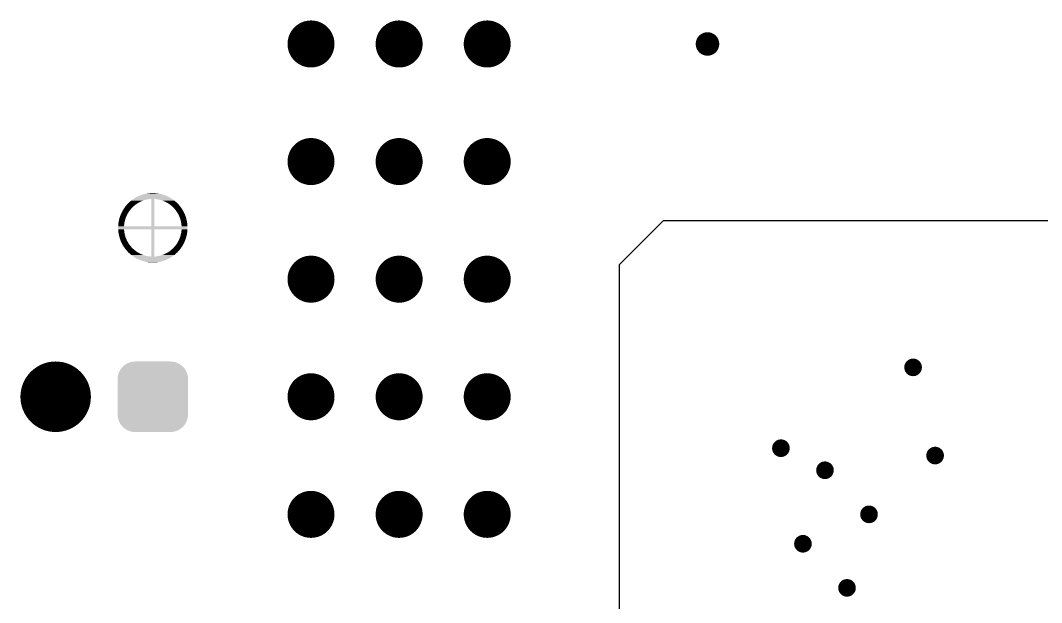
# Model space of a CAD drawing. Extents: x 295 to 953, y 10 to 290.
# Drawn here: x 601.82 to 645.98, y 168.12 to 193.27 of the extents above; entities that cross this region are included whole.
import ezdxf

# ---------------------------------------------------------------- set-up
doc = ezdxf.new("R2010")
doc.units = 0
doc.header["$LTSCALE"] = 5
doc.header["$MEASUREMENT"] = 0
doc.layers.get('0').update_dxf_attribs({"linetype": 'CONTINUOUS', "lineweight": 25})
doc.layers.add('DV-ABPB-A4_IN3', color=5, linetype='CONTINUOUS')

msp = doc.modelspace()

# ---------------------------------------------------------------- linework, layer by layer
at = {"color": 7}
for points, const_width in [([(613.882, 192.253, 1), (614.898, 192.253, 1)], 1.016), ([(617.692, 192.253, 1), (618.708, 192.253, 1)], 1.016), ([(621.502, 192.253, 1), (622.518, 192.253, 1)], 1.016), ([(631.281, 192.253, 1), (631.789, 192.253, 1)], 0.508), ([(613.882, 187.173, 1), (614.898, 187.173, 1)], 1.016), ([(617.692, 187.173, 1), (618.708, 187.173, 1)], 1.016), ([(621.502, 187.173, 1), (622.518, 187.173, 1)], 1.016), ([(613.882, 182.093, 1), (614.898, 182.093, 1)], 1.016), ([(617.692, 182.093, 1), (618.708, 182.093, 1)], 1.016), ([(621.502, 182.093, 1), (622.518, 182.093, 1)], 1.016), ([(602.586, 177.013, 1), (604.11, 177.013, 1)], 1.524), ([(640.234, 178.283, 1), (640.615, 178.283, 1)], 0.381), ([(613.882, 177.013, 1), (614.898, 177.013, 1)], 1.016), ([(617.692, 177.013, 1), (618.708, 177.013, 1)], 1.016), ([(621.502, 177.013, 1), (622.518, 177.013, 1)], 1.016), ([(634.519, 174.791, 1), (634.9, 174.791, 1)], 0.381), ([(641.187, 174.473, 1), (641.568, 174.473, 1)], 0.381), ([(636.424, 173.838, 1), (636.805, 173.838, 1)], 0.381), ([(613.882, 171.933, 1), (614.898, 171.933, 1)], 1.016), ([(617.692, 171.933, 1), (618.708, 171.933, 1)], 1.016), ([(621.502, 171.933, 1), (622.518, 171.933, 1)], 1.016), ([(638.329, 171.933, 1), (638.71, 171.933, 1)], 0.381), ([(635.472, 170.663, 1), (635.853, 170.663, 1)], 0.381), ([(637.377, 168.758, 1), (637.758, 168.758, 1)], 0.381)]:
    msp.add_lwpolyline(points, format="xyb", close=True, dxfattribs=dict(at, const_width=const_width))
for points in [[(606.575, 185.454), (606.599, 185.473), (607.048, 185.454), (607.094, 185.473)], [(606.599, 185.473), (606.613, 185.485), (607.094, 185.473), (607.126, 185.485)], [(606.613, 185.485), (606.62, 185.49), (607.126, 185.485), (607.141, 185.49)], [(606.62, 185.49), (606.64, 185.506), (607.141, 185.49), (607.189, 185.506)], [(606.64, 185.506), (606.657, 185.518), (607.189, 185.506), (607.234, 185.518)], [(606.657, 185.518), (606.658, 185.519), (607.234, 185.518), (607.238, 185.519)], [(606.658, 185.519), (606.674, 185.531), (607.238, 185.519), (607.287, 185.531)], [(606.674, 185.531), (606.688, 185.541), (607.287, 185.531), (607.336, 185.541)], [(606.688, 185.541), (606.699, 185.548), (607.336, 185.541), (607.386, 185.548)], [(606.699, 185.548), (606.702, 185.55), (607.386, 185.548), (607.404, 185.55)], [(606.702, 185.55), (606.707, 185.554), (607.404, 185.55), (607.436, 185.554)], [(606.707, 185.554), (606.712, 185.558), (607.436, 185.554), (607.486, 185.558)], [(606.712, 185.558), (606.732, 185.57), (608.387, 185.558), (608.368, 185.57)], [(606.732, 185.57), (606.748, 185.581), (608.368, 185.57), (608.351, 185.581)], [(606.748, 185.581), (606.779, 185.6), (608.351, 185.581), (608.321, 185.6)], [(606.779, 185.6), (606.795, 185.609), (608.321, 185.6), (608.304, 185.609)], [(606.795, 185.609), (606.826, 185.627), (608.304, 185.609), (608.273, 185.627)], [(606.826, 185.627), (606.843, 185.636), (608.273, 185.627), (608.255, 185.636)], [(606.843, 185.636), (606.875, 185.653), (608.255, 185.636), (608.224, 185.653)], [(606.875, 185.653), (606.892, 185.661), (608.224, 185.653), (608.206, 185.661)], [(606.892, 185.661), (606.925, 185.677), (608.206, 185.661), (608.174, 185.677)], [(606.925, 185.677), (606.942, 185.685), (608.174, 185.677), (608.156, 185.685)], [(606.942, 185.685), (606.976, 185.699), (608.156, 185.685), (608.124, 185.699)], [(606.976, 185.699), (606.993, 185.706), (608.124, 185.699), (608.105, 185.706)], [(606.993, 185.706), (607.027, 185.719), (608.105, 185.706), (608.072, 185.719)], [(607.027, 185.719), (607.045, 185.726), (608.072, 185.719), (608.054, 185.726)], [(607.045, 185.726), (607.079, 185.737), (608.054, 185.726), (608.02, 185.737)], [(607.079, 185.737), (607.097, 185.743), (608.02, 185.737), (608.001, 185.743)], [(607.097, 185.743), (607.132, 185.754), (608.001, 185.743), (607.968, 185.754)], [(607.132, 185.754), (607.15, 185.759), (607.968, 185.754), (607.948, 185.759)], [(607.15, 185.759), (607.186, 185.768), (607.948, 185.759), (607.914, 185.768)], [(607.186, 185.768), (607.203, 185.773), (607.914, 185.768), (607.894, 185.773)], [(607.203, 185.773), (607.24, 185.781), (607.894, 185.773), (607.861, 185.781)], [(607.24, 185.781), (607.257, 185.784), (607.861, 185.781), (607.84, 185.784)], [(607.257, 185.784), (607.294, 185.791), (607.84, 185.784), (607.806, 185.791)], [(607.294, 185.791), (607.312, 185.794), (607.806, 185.791), (607.786, 185.794)], [(607.312, 185.794), (607.349, 185.799), (607.786, 185.794), (607.752, 185.799)], [(607.349, 185.799), (607.366, 185.802), (607.752, 185.799), (607.731, 185.802)], [(607.366, 185.802), (607.404, 185.806), (607.731, 185.802), (607.697, 185.806)], [(607.404, 185.806), (607.421, 185.808), (607.697, 185.806), (607.675, 185.808)], [(607.421, 185.808), (607.461, 185.81), (607.675, 185.808), (607.642, 185.81)], [(607.461, 185.81), (607.476, 185.811), (607.642, 185.81), (607.617, 185.811)], [(607.476, 185.811), (607.52, 185.813), (607.617, 185.811), (607.587, 185.813)], [(607.486, 184.377), (607.486, 185.558), (607.613, 184.377), (607.613, 185.558)], [(607.52, 185.813), (607.532, 185.813), (607.587, 185.813), (607.532, 185.813)], [(607.632, 185.556), (607.613, 185.558), (608.388, 185.556), (608.387, 185.558)], [(607.682, 185.552), (607.632, 185.556), (608.395, 185.552), (608.388, 185.556)], [(607.732, 185.546), (607.682, 185.552), (608.404, 185.546), (608.395, 185.552)], [(607.77, 185.539), (607.732, 185.546), (608.413, 185.539), (608.404, 185.546)], [(607.781, 185.537), (607.77, 185.539), (608.416, 185.537), (608.413, 185.539)], [(607.83, 185.527), (607.781, 185.537), (608.43, 185.527), (608.416, 185.537)], [(607.879, 185.515), (607.83, 185.527), (608.447, 185.515), (608.43, 185.527)], [(607.906, 185.507), (607.879, 185.515), (608.458, 185.507), (608.447, 185.515)], [(607.927, 185.5), (607.906, 185.507), (608.466, 185.5), (608.458, 185.507)], [(607.975, 185.484), (607.927, 185.5), (608.486, 185.484), (608.466, 185.5)], [(608.005, 185.473), (607.975, 185.484), (608.501, 185.473), (608.486, 185.484)], [(608.022, 185.466), (608.005, 185.473), (608.509, 185.466), (608.501, 185.473)], [(608.068, 185.446), (608.022, 185.466), (608.532, 185.446), (608.509, 185.466)], [(606.22, 185.007), (606.227, 185.021), (606.515, 185.007), (606.524, 185.021)], [(606.227, 185.021), (606.243, 185.049), (606.524, 185.021), (606.544, 185.049)], [(606.243, 185.049), (606.254, 185.069), (606.544, 185.049), (606.559, 185.069)], [(606.254, 185.069), (606.266, 185.089), (606.559, 185.069), (606.574, 185.089)], [(606.266, 185.089), (606.283, 185.116), (606.574, 185.089), (606.597, 185.116)], [(606.283, 185.116), (606.29, 185.127), (606.597, 185.116), (606.606, 185.127)], [(606.29, 185.127), (606.313, 185.162), (606.606, 185.127), (606.638, 185.162)], [(606.313, 185.162), (606.315, 185.165), (606.638, 185.162), (606.64, 185.165)], [(606.315, 185.165), (606.341, 185.201), (606.64, 185.165), (606.675, 185.201)], [(606.341, 185.201), (606.345, 185.207), (606.675, 185.201), (606.682, 185.207)], [(606.345, 185.207), (606.367, 185.235), (606.682, 185.207), (606.712, 185.235)], [(606.367, 185.235), (606.379, 185.251), (606.712, 185.235), (606.73, 185.251)], [(606.379, 185.251), (606.393, 185.268), (606.73, 185.251), (606.75, 185.268)], [(606.393, 185.268), (606.414, 185.294), (606.75, 185.268), (606.781, 185.294)], [(606.414, 185.294), (606.42, 185.3), (606.781, 185.294), (606.789, 185.3)], [(606.42, 185.3), (606.447, 185.33), (606.789, 185.3), (606.829, 185.33)], [(606.447, 185.33), (606.451, 185.335), (606.829, 185.33), (606.836, 185.335)], [(606.451, 185.335), (606.474, 185.358), (606.836, 185.335), (606.871, 185.358)], [(606.474, 185.358), (606.489, 185.374), (606.871, 185.358), (606.897, 185.374)], [(606.489, 185.374), (606.5, 185.385), (606.897, 185.374), (606.914, 185.385)], [(606.5, 185.385), (606.526, 185.409), (606.914, 185.385), (606.957, 185.409)], [(606.526, 185.409), (606.529, 185.413), (606.957, 185.409), (606.964, 185.413)], [(606.529, 185.413), (606.551, 185.432), (606.964, 185.413), (607.002, 185.432)], [(606.551, 185.432), (606.57, 185.449), (607.002, 185.432), (607.039, 185.449)], [(606.57, 185.449), (606.575, 185.454), (607.039, 185.449), (607.048, 185.454)], [(608.087, 185.437), (608.068, 185.446), (608.543, 185.437), (608.532, 185.446)], [(608.113, 185.424), (608.087, 185.437), (608.557, 185.424), (608.543, 185.437)], [(608.158, 185.4), (608.113, 185.424), (608.583, 185.4), (608.557, 185.424)], [(608.16, 185.399), (608.158, 185.4), (608.584, 185.399), (608.583, 185.4)], [(608.201, 185.375), (608.16, 185.399), (608.608, 185.375), (608.584, 185.399)], [(608.224, 185.361), (608.201, 185.375), (608.623, 185.361), (608.608, 185.375)], [(608.244, 185.348), (608.224, 185.361), (608.635, 185.348), (608.623, 185.361)], [(608.283, 185.32), (608.244, 185.348), (608.661, 185.32), (608.635, 185.348)], [(608.285, 185.319), (608.283, 185.32), (608.662, 185.319), (608.661, 185.32)], [(608.325, 185.288), (608.285, 185.319), (608.689, 185.288), (608.662, 185.319)], [(608.337, 185.279), (608.325, 185.288), (608.697, 185.279), (608.689, 185.288)], [(608.364, 185.256), (608.337, 185.279), (608.715, 185.256), (608.697, 185.279)], [(608.386, 185.236), (608.364, 185.256), (608.732, 185.236), (608.715, 185.256)], [(608.401, 185.223), (608.386, 185.236), (608.742, 185.223), (608.732, 185.236)], [(608.433, 185.192), (608.401, 185.223), (608.765, 185.192), (608.742, 185.223)], [(608.437, 185.188), (608.433, 185.192), (608.768, 185.188), (608.765, 185.192)], [(608.472, 185.151), (608.437, 185.188), (608.793, 185.151), (608.768, 185.188)], [(608.476, 185.146), (608.472, 185.151), (608.797, 185.146), (608.793, 185.151)], [(608.505, 185.113), (608.476, 185.146), (608.818, 185.113), (608.797, 185.146)], [(608.515, 185.1), (608.505, 185.113), (608.826, 185.1), (608.818, 185.113)], [(608.536, 185.074), (608.515, 185.1), (608.842, 185.074), (608.826, 185.1)], [(608.552, 185.052), (608.536, 185.074), (608.855, 185.052), (608.842, 185.074)], [(608.566, 185.033), (608.552, 185.052), (608.865, 185.033), (608.855, 185.052)], [(608.586, 185.004), (608.566, 185.033), (608.881, 185.004), (608.865, 185.033)], [(606.069, 184.552), (606.076, 184.594), (606.327, 184.552), (606.336, 184.594)], [(606.076, 184.594), (606.079, 184.607), (606.336, 184.594), (606.339, 184.607)], [(606.079, 184.607), (606.087, 184.643), (606.339, 184.607), (606.348, 184.643)], [(606.087, 184.643), (606.09, 184.661), (606.348, 184.643), (606.353, 184.661)], [(606.09, 184.661), (606.098, 184.691), (606.353, 184.661), (606.362, 184.691)], [(606.098, 184.691), (606.104, 184.714), (606.362, 184.691), (606.37, 184.714)], [(606.104, 184.714), (606.112, 184.739), (606.37, 184.714), (606.379, 184.739)], [(606.112, 184.739), (606.12, 184.767), (606.379, 184.739), (606.389, 184.767)], [(606.12, 184.767), (606.126, 184.786), (606.389, 184.767), (606.397, 184.786)], [(606.126, 184.786), (606.138, 184.819), (606.397, 184.786), (606.411, 184.819)], [(606.138, 184.819), (606.142, 184.832), (606.411, 184.819), (606.417, 184.832)], [(606.142, 184.832), (606.157, 184.871), (606.417, 184.832), (606.436, 184.871)], [(606.157, 184.871), (606.16, 184.877), (606.436, 184.871), (606.439, 184.877)], [(606.16, 184.877), (606.179, 184.922), (606.439, 184.877), (606.462, 184.922)], [(606.179, 184.922), (606.199, 184.965), (606.462, 184.922), (606.488, 184.965)], [(606.199, 184.965), (606.202, 184.972), (606.488, 184.965), (606.492, 184.972)], [(606.202, 184.972), (606.22, 185.007), (606.492, 184.972), (606.515, 185.007)], [(608.594, 184.992), (608.586, 185.004), (608.887, 184.992), (608.881, 185.004)], [(608.618, 184.954), (608.594, 184.992), (608.905, 184.954), (608.887, 184.992)], [(608.621, 184.949), (608.618, 184.954), (608.908, 184.949), (608.905, 184.954)], [(608.646, 184.905), (608.621, 184.949), (608.928, 184.905), (608.908, 184.949)], [(608.646, 184.904), (608.646, 184.905), (608.928, 184.904), (608.928, 184.905)], [(608.669, 184.861), (608.646, 184.904), (608.946, 184.861), (608.928, 184.904)], [(608.672, 184.853), (608.669, 184.861), (608.949, 184.853), (608.946, 184.861)], [(608.69, 184.815), (608.672, 184.853), (608.963, 184.815), (608.949, 184.853)], [(608.696, 184.801), (608.69, 184.815), (608.968, 184.801), (608.963, 184.815)], [(608.709, 184.769), (608.696, 184.801), (608.978, 184.769), (608.968, 184.801)], [(608.717, 184.749), (608.709, 184.769), (608.985, 184.749), (608.978, 184.769)], [(608.727, 184.721), (608.717, 184.749), (608.993, 184.721), (608.985, 184.749)], [(608.735, 184.695), (608.727, 184.721), (609, 184.695), (608.993, 184.721)], [(608.742, 184.673), (608.735, 184.695), (609.005, 184.673), (609, 184.695)], [(608.751, 184.642), (608.742, 184.673), (609.013, 184.642), (609.005, 184.673)], [(608.756, 184.625), (608.751, 184.642), (609.016, 184.625), (609.013, 184.642)], [(608.765, 184.588), (608.756, 184.625), (609.024, 184.588), (609.016, 184.625)], [(608.767, 184.576), (608.765, 184.588), (609.026, 184.576), (609.024, 184.588)], [(608.776, 184.533), (608.767, 184.576), (609.033, 184.533), (609.026, 184.576)], [(606.05, 184.333), (606.051, 184.368), (609.049, 184.333), (609.048, 184.368)], [(606.05, 184.313), (606.05, 184.333), (609.049, 184.313), (609.049, 184.333)], [(606.05, 184.294), (606.05, 184.313), (609.049, 184.294), (609.049, 184.313)], [(606.051, 184.258), (606.05, 184.294), (609.048, 184.258), (609.049, 184.294)], [(606.051, 184.388), (606.052, 184.395), (606.306, 184.388), (606.306, 184.395)], [(606.051, 184.377), (606.051, 184.388), (606.305, 184.377), (606.306, 184.388)], [(606.051, 184.368), (606.051, 184.377), (609.048, 184.368), (609.048, 184.377)], [(606.051, 184.25), (606.051, 184.258), (609.048, 184.25), (609.048, 184.258)], [(606.054, 184.203), (606.051, 184.25), (606.309, 184.203), (606.305, 184.25)], [(606.052, 184.395), (606.055, 184.443), (606.306, 184.395), (606.31, 184.443)], [(606.054, 184.2), (606.054, 184.203), (606.309, 184.2), (606.309, 184.203)], [(606.059, 184.15), (606.054, 184.2), (606.314, 184.15), (606.309, 184.2)], [(606.055, 184.445), (606.061, 184.495), (606.311, 184.445), (606.317, 184.495)], [(606.055, 184.443), (606.055, 184.445), (606.31, 184.443), (606.311, 184.445)], [(606.059, 184.148), (606.059, 184.15), (606.315, 184.148), (606.314, 184.15)], [(606.065, 184.1), (606.059, 184.148), (606.322, 184.1), (606.315, 184.148)], [(606.061, 184.498), (606.068, 184.545), (606.317, 184.498), (606.325, 184.545)], [(606.061, 184.495), (606.061, 184.498), (606.317, 184.495), (606.317, 184.498)], [(606.068, 184.545), (606.069, 184.552), (606.325, 184.545), (606.327, 184.552)], [(607.486, 183.069), (607.486, 184.25), (607.613, 183.069), (607.613, 184.25)], [(608.777, 184.527), (608.776, 184.533), (609.034, 184.527), (609.033, 184.533)], [(608.784, 184.479), (608.777, 184.527), (609.04, 184.479), (609.034, 184.527)], [(608.782, 184.131), (608.788, 184.181), (609.038, 184.131), (609.043, 184.181)], [(608.785, 184.477), (608.784, 184.479), (609.04, 184.477), (609.04, 184.479)], [(608.79, 184.427), (608.785, 184.477), (609.045, 184.427), (609.04, 184.477)], [(608.788, 184.181), (608.789, 184.184), (609.043, 184.181), (609.044, 184.184)], [(608.789, 184.184), (608.793, 184.231), (609.044, 184.184), (609.047, 184.231)], [(608.79, 184.424), (608.79, 184.427), (609.045, 184.424), (609.045, 184.427)], [(608.794, 184.377), (608.79, 184.424), (609.048, 184.377), (609.045, 184.424)], [(608.793, 184.239), (608.794, 184.25), (609.047, 184.239), (609.048, 184.25)], [(608.793, 184.231), (608.793, 184.239), (609.047, 184.231), (609.047, 184.239)], [(606.066, 184.093), (606.065, 184.1), (606.323, 184.093), (606.322, 184.1)], [(606.073, 184.05), (606.066, 184.093), (606.332, 184.05), (606.323, 184.093)], [(606.075, 184.039), (606.073, 184.05), (606.334, 184.039), (606.332, 184.05)], [(606.083, 184.002), (606.075, 184.039), (606.343, 184.002), (606.334, 184.039)], [(606.086, 183.985), (606.083, 184.002), (606.348, 183.985), (606.343, 184.002)], [(606.094, 183.953), (606.086, 183.985), (606.357, 183.953), (606.348, 183.985)], [(606.099, 183.931), (606.094, 183.953), (606.364, 183.931), (606.357, 183.953)], [(606.106, 183.905), (606.099, 183.931), (606.372, 183.905), (606.364, 183.931)], [(606.114, 183.878), (606.106, 183.905), (606.382, 183.878), (606.372, 183.905)], [(606.121, 183.858), (606.114, 183.878), (606.39, 183.858), (606.382, 183.878)], [(606.131, 183.825), (606.121, 183.858), (606.403, 183.825), (606.39, 183.858)], [(606.136, 183.812), (606.131, 183.825), (606.409, 183.812), (606.403, 183.825)], [(606.15, 183.774), (606.136, 183.812), (606.427, 183.774), (606.409, 183.812)], [(606.153, 183.766), (606.15, 183.774), (606.43, 183.766), (606.427, 183.774)], [(606.171, 183.722), (606.153, 183.766), (606.453, 183.722), (606.43, 183.766)], [(606.171, 183.721), (606.171, 183.722), (606.453, 183.721), (606.453, 183.722)], [(606.191, 183.677), (606.171, 183.721), (606.478, 183.677), (606.453, 183.721)], [(608.611, 183.661), (608.637, 183.705), (608.9, 183.661), (608.92, 183.705)], [(608.637, 183.705), (608.66, 183.749), (608.92, 183.705), (608.939, 183.749)], [(608.66, 183.749), (608.663, 183.756), (608.939, 183.749), (608.942, 183.756)], [(608.663, 183.756), (608.682, 183.795), (608.942, 183.756), (608.957, 183.795)], [(608.682, 183.795), (608.688, 183.807), (608.957, 183.795), (608.961, 183.807)], [(608.688, 183.807), (608.702, 183.841), (608.961, 183.807), (608.973, 183.841)], [(608.702, 183.841), (608.709, 183.859), (608.973, 183.841), (608.979, 183.859)], [(608.709, 183.859), (608.72, 183.888), (608.979, 183.859), (608.987, 183.888)], [(608.72, 183.888), (608.729, 183.912), (608.987, 183.888), (608.995, 183.912)], [(608.729, 183.912), (608.737, 183.935), (608.995, 183.912), (609.001, 183.935)], [(608.737, 183.935), (608.746, 183.966), (609.001, 183.935), (609.009, 183.966)], [(608.746, 183.966), (608.751, 183.984), (609.009, 183.966), (609.012, 183.984)], [(608.751, 183.984), (608.76, 184.02), (609.012, 183.984), (609.02, 184.02)], [(608.76, 184.02), (608.763, 184.032), (609.02, 184.02), (609.023, 184.032)], [(608.763, 184.032), (608.772, 184.074), (609.023, 184.032), (609.03, 184.074)], [(608.772, 184.074), (608.774, 184.082), (609.03, 184.074), (609.031, 184.082)], [(608.774, 184.082), (608.782, 184.129), (609.031, 184.082), (609.038, 184.129)], [(608.782, 184.129), (608.782, 184.131), (609.038, 184.129), (609.038, 184.131)], [(606.194, 183.672), (606.191, 183.677), (606.481, 183.672), (606.478, 183.677)], [(606.212, 183.635), (606.194, 183.672), (606.505, 183.635), (606.481, 183.672)], [(606.218, 183.623), (606.212, 183.635), (606.513, 183.623), (606.505, 183.635)], [(606.234, 183.593), (606.218, 183.623), (606.533, 183.593), (606.513, 183.623)], [(606.244, 183.574), (606.234, 183.593), (606.547, 183.574), (606.533, 183.593)], [(606.257, 183.553), (606.244, 183.574), (606.563, 183.553), (606.547, 183.574)], [(606.272, 183.527), (606.257, 183.553), (606.584, 183.527), (606.563, 183.553)], [(606.281, 183.513), (606.272, 183.527), (606.594, 183.513), (606.584, 183.527)], [(606.302, 183.48), (606.281, 183.513), (606.623, 183.48), (606.594, 183.513)], [(606.306, 183.475), (606.302, 183.48), (606.627, 183.475), (606.623, 183.48)], [(606.331, 183.439), (606.306, 183.475), (606.662, 183.439), (606.627, 183.475)], [(606.334, 183.435), (606.331, 183.439), (606.666, 183.435), (606.662, 183.439)], [(606.357, 183.404), (606.334, 183.435), (606.698, 183.404), (606.666, 183.435)], [(606.367, 183.391), (606.357, 183.404), (606.713, 183.391), (606.698, 183.404)], [(606.384, 183.37), (606.367, 183.391), (606.735, 183.37), (606.713, 183.391)], [(606.402, 183.348), (606.384, 183.37), (606.762, 183.348), (606.735, 183.37)], [(606.41, 183.338), (606.402, 183.348), (606.774, 183.338), (606.762, 183.348)], [(606.437, 183.308), (606.41, 183.338), (606.814, 183.308), (606.774, 183.338)], [(606.438, 183.306), (606.437, 183.308), (606.816, 183.306), (606.814, 183.308)], [(606.464, 183.279), (606.438, 183.306), (606.855, 183.279), (606.816, 183.306)], [(606.476, 183.266), (606.464, 183.279), (606.875, 183.266), (606.855, 183.279)], [(606.49, 183.251), (606.476, 183.266), (606.898, 183.251), (606.875, 183.266)], [(606.515, 183.227), (606.49, 183.251), (606.939, 183.227), (606.898, 183.251)], [(608.185, 183.242), (608.202, 183.252), (608.599, 183.242), (608.61, 183.252)], [(608.202, 183.252), (608.228, 183.268), (608.61, 183.252), (608.625, 183.268)], [(608.228, 183.268), (608.263, 183.292), (608.625, 183.268), (608.648, 183.292)], [(608.263, 183.292), (608.27, 183.297), (608.648, 183.292), (608.652, 183.297)], [(608.27, 183.297), (608.31, 183.327), (608.652, 183.297), (608.679, 183.327)], [(608.31, 183.327), (608.318, 183.333), (608.679, 183.327), (608.685, 183.333)], [(608.318, 183.333), (608.349, 183.358), (608.685, 183.333), (608.706, 183.358)], [(608.349, 183.358), (608.369, 183.375), (608.706, 183.358), (608.72, 183.375)], [(608.369, 183.375), (608.387, 183.391), (608.72, 183.375), (608.732, 183.391)], [(608.387, 183.391), (608.417, 183.419), (608.732, 183.391), (608.754, 183.419)], [(608.417, 183.419), (608.424, 183.426), (608.754, 183.419), (608.758, 183.426)], [(608.424, 183.426), (608.459, 183.462), (608.758, 183.426), (608.784, 183.462)], [(608.459, 183.462), (608.461, 183.464), (608.784, 183.462), (608.786, 183.464)], [(608.461, 183.464), (608.493, 183.499), (608.786, 183.464), (608.809, 183.499)], [(608.493, 183.499), (608.502, 183.51), (608.809, 183.499), (608.816, 183.51)], [(608.502, 183.51), (608.525, 183.538), (608.816, 183.51), (608.833, 183.538)], [(608.525, 183.538), (608.539, 183.557), (608.833, 183.538), (608.845, 183.557)], [(608.539, 183.557), (608.555, 183.578), (608.845, 183.557), (608.856, 183.578)], [(608.555, 183.578), (608.575, 183.606), (608.856, 183.578), (608.872, 183.606)], [(608.575, 183.606), (608.584, 183.619), (608.872, 183.606), (608.879, 183.619)], [(608.584, 183.619), (608.607, 183.655), (608.879, 183.619), (608.897, 183.655)], [(608.607, 183.655), (608.611, 183.661), (608.897, 183.655), (608.9, 183.661)], [(606.516, 183.226), (606.515, 183.227), (606.941, 183.226), (606.939, 183.227)], [(606.542, 183.202), (606.516, 183.226), (606.986, 183.202), (606.941, 183.226)], [(606.556, 183.19), (606.542, 183.202), (607.011, 183.19), (606.986, 183.202)], [(606.567, 183.18), (606.556, 183.19), (607.031, 183.18), (607.011, 183.19)], [(606.59, 183.16), (606.567, 183.18), (607.077, 183.16), (607.031, 183.18)], [(606.598, 183.154), (606.59, 183.16), (607.094, 183.154), (607.077, 183.16)], [(606.613, 183.142), (606.598, 183.154), (607.124, 183.142), (607.094, 183.154)], [(606.633, 183.126), (606.613, 183.142), (607.172, 183.126), (607.124, 183.142)], [(606.641, 183.12), (606.633, 183.126), (607.193, 183.12), (607.172, 183.126)], [(606.652, 183.112), (606.641, 183.12), (607.22, 183.112), (607.193, 183.12)], [(606.669, 183.099), (606.652, 183.112), (607.269, 183.099), (607.22, 183.112)], [(606.683, 183.089), (606.669, 183.099), (607.318, 183.089), (607.269, 183.099)], [(606.686, 183.087), (606.683, 183.089), (607.329, 183.087), (607.318, 183.089)], [(606.695, 183.081), (606.686, 183.087), (607.367, 183.081), (607.329, 183.087)], [(606.704, 183.074), (606.695, 183.081), (607.417, 183.074), (607.367, 183.081)], [(606.711, 183.07), (606.704, 183.074), (607.467, 183.07), (607.417, 183.074)], [(606.712, 183.069), (606.711, 183.07), (607.486, 183.069), (607.467, 183.07)], [(606.731, 183.056), (606.712, 183.069), (608.367, 183.056), (608.387, 183.069)], [(606.748, 183.046), (606.731, 183.056), (608.351, 183.046), (608.367, 183.056)], [(606.778, 183.027), (606.748, 183.046), (608.32, 183.027), (608.351, 183.046)], [(606.795, 183.017), (606.778, 183.027), (608.304, 183.017), (608.32, 183.027)], [(606.826, 182.999), (606.795, 183.017), (608.273, 182.999), (608.304, 183.017)], [(606.844, 182.99), (606.826, 182.999), (608.256, 182.99), (608.273, 182.999)], [(606.875, 182.974), (606.844, 182.99), (608.224, 182.974), (608.256, 182.99)], [(606.893, 182.965), (606.875, 182.974), (608.207, 182.965), (608.224, 182.974)], [(606.925, 182.95), (606.893, 182.965), (608.174, 182.95), (608.207, 182.965)], [(606.943, 182.942), (606.925, 182.95), (608.157, 182.942), (608.174, 182.95)], [(606.975, 182.928), (606.943, 182.942), (608.123, 182.928), (608.157, 182.942)], [(606.994, 182.92), (606.975, 182.928), (608.106, 182.92), (608.123, 182.928)], [(607.027, 182.908), (606.994, 182.92), (608.072, 182.908), (608.106, 182.92)], [(607.045, 182.901), (607.027, 182.908), (608.054, 182.901), (608.072, 182.908)], [(607.079, 182.889), (607.045, 182.901), (608.02, 182.889), (608.054, 182.901)], [(607.098, 182.883), (607.079, 182.889), (608.002, 182.883), (608.02, 182.889)], [(607.131, 182.873), (607.098, 182.883), (607.967, 182.873), (608.002, 182.883)], [(607.151, 182.868), (607.131, 182.873), (607.949, 182.868), (607.967, 182.873)], [(607.185, 182.858), (607.151, 182.868), (607.913, 182.858), (607.949, 182.868)], [(607.204, 182.854), (607.185, 182.858), (607.895, 182.854), (607.913, 182.858)], [(607.238, 182.846), (607.204, 182.854), (607.859, 182.846), (607.895, 182.854)], [(607.259, 182.842), (607.238, 182.846), (607.842, 182.842), (607.859, 182.846)], [(607.293, 182.836), (607.259, 182.842), (607.805, 182.836), (607.842, 182.842)], [(607.313, 182.832), (607.293, 182.836), (607.787, 182.832), (607.805, 182.836)], [(607.347, 182.827), (607.313, 182.832), (607.75, 182.827), (607.787, 182.832)], [(607.368, 182.825), (607.347, 182.827), (607.733, 182.825), (607.75, 182.827)], [(607.402, 182.821), (607.368, 182.825), (607.695, 182.821), (607.733, 182.825)], [(607.424, 182.819), (607.402, 182.821), (607.678, 182.819), (607.695, 182.821)], [(607.457, 182.816), (607.424, 182.819), (607.638, 182.816), (607.678, 182.819)], [(607.482, 182.815), (607.457, 182.816), (607.623, 182.815), (607.638, 182.816)], [(607.512, 182.814), (607.482, 182.815), (607.579, 182.814), (607.623, 182.815)], [(607.567, 182.813), (607.512, 182.814), (607.567, 182.813), (607.579, 182.814)], [(607.613, 183.069), (607.663, 183.073), (608.387, 183.069), (608.392, 183.073)], [(607.663, 183.073), (607.695, 183.076), (608.392, 183.073), (608.397, 183.076)], [(607.695, 183.076), (607.713, 183.078), (608.397, 183.076), (608.4, 183.078)], [(607.713, 183.078), (607.763, 183.086), (608.4, 183.078), (608.411, 183.086)], [(607.763, 183.086), (607.812, 183.095), (608.411, 183.086), (608.425, 183.095)], [(607.812, 183.095), (607.861, 183.107), (608.425, 183.095), (608.441, 183.107)], [(607.861, 183.107), (607.865, 183.108), (608.441, 183.107), (608.442, 183.108)], [(607.865, 183.108), (607.91, 183.121), (608.442, 183.108), (608.459, 183.121)], [(607.91, 183.121), (607.958, 183.136), (608.459, 183.121), (608.479, 183.136)], [(607.958, 183.136), (607.973, 183.142), (608.479, 183.136), (608.486, 183.142)], [(607.973, 183.142), (608.005, 183.154), (608.486, 183.142), (608.5, 183.154)], [(608.005, 183.154), (608.051, 183.173), (608.5, 183.154), (608.524, 183.173)], [(608.051, 183.173), (608.06, 183.177), (608.524, 183.173), (608.529, 183.177)], [(608.06, 183.177), (608.097, 183.194), (608.529, 183.177), (608.548, 183.194)], [(608.097, 183.194), (608.135, 183.214), (608.548, 183.194), (608.57, 183.214)], [(608.135, 183.214), (608.142, 183.217), (608.57, 183.214), (608.573, 183.217)], [(608.142, 183.217), (608.185, 183.242), (608.573, 183.217), (608.599, 183.242)], [(606.324, 178.38), (606.368, 178.408), (608.771, 178.38), (608.736, 178.408)], [(606.368, 178.408), (606.429, 178.448), (608.736, 178.408), (608.665, 178.448)], [(606.429, 178.448), (606.478, 178.469), (608.665, 178.448), (608.627, 178.469)], [(606.478, 178.469), (606.543, 178.497), (608.627, 178.469), (608.549, 178.497)], [(606.543, 178.497), (606.599, 178.511), (608.549, 178.497), (608.51, 178.511)], [(606.599, 178.511), (606.664, 178.527), (608.51, 178.511), (608.422, 178.527)], [(606.664, 178.527), (606.74, 178.533), (608.422, 178.527), (608.388, 178.533)], [(606.74, 178.533), (606.787, 178.537), (608.388, 178.533), (608.311, 178.537)], [(606.038, 177.899), (606.052, 177.974), (609.063, 177.899), (609.045, 177.974)], [(606.052, 177.974), (606.068, 178.02), (609.045, 177.974), (609.033, 178.02)], [(606.068, 178.02), (606.094, 178.091), (609.033, 178.02), (609.002, 178.091)], [(606.094, 178.091), (606.118, 178.134), (609.002, 178.091), (608.984, 178.134)], [(606.118, 178.134), (606.155, 178.2), (608.984, 178.134), (608.941, 178.2)], [(606.155, 178.2), (606.185, 178.238), (608.941, 178.2), (608.917, 178.238)], [(606.185, 178.238), (606.232, 178.297), (608.917, 178.238), (608.864, 178.297)], [(606.232, 178.297), (606.269, 178.331), (608.864, 178.297), (608.833, 178.331)], [(606.269, 178.331), (606.324, 178.38), (608.833, 178.331), (608.771, 178.38)], [(606.025, 177.775), (606.029, 177.852), (609.073, 177.775), (609.067, 177.852)], [(606.025, 176.251), (606.025, 177.775), (609.073, 176.251), (609.073, 177.775)], [(606.029, 177.852), (606.038, 177.899), (609.067, 177.852), (609.063, 177.899)], [(606.032, 176.175), (606.025, 176.251), (609.07, 176.175), (609.073, 176.251)], [(606.036, 176.127), (606.032, 176.175), (609.061, 176.127), (609.07, 176.175)], [(606.054, 176.052), (606.036, 176.127), (609.047, 176.052), (609.061, 176.127)], [(606.066, 176.007), (606.054, 176.052), (609.031, 176.007), (609.047, 176.052)], [(606.097, 175.935), (606.066, 176.007), (609.005, 175.935), (609.031, 176.007)], [(606.115, 175.893), (606.097, 175.935), (608.981, 175.893), (609.005, 175.935)], [(606.157, 175.827), (606.115, 175.893), (608.944, 175.827), (608.981, 175.893)], [(606.182, 175.788), (606.157, 175.827), (608.913, 175.788), (608.944, 175.827)], [(606.235, 175.73), (606.182, 175.788), (608.867, 175.73), (608.913, 175.788)], [(606.266, 175.696), (606.235, 175.73), (608.83, 175.696), (608.867, 175.73)], [(606.328, 175.646), (606.266, 175.696), (608.775, 175.646), (608.83, 175.696)], [(606.363, 175.618), (606.328, 175.646), (608.731, 175.618), (608.775, 175.646)], [(606.434, 175.579), (606.363, 175.618), (608.67, 175.579), (608.731, 175.618)], [(606.472, 175.558), (606.434, 175.579), (608.621, 175.558), (608.67, 175.579)], [(606.55, 175.53), (606.472, 175.558), (608.556, 175.53), (608.621, 175.558)], [(606.589, 175.516), (606.55, 175.53), (608.5, 175.516), (608.556, 175.53)], [(606.677, 175.499), (606.589, 175.516), (608.435, 175.499), (608.5, 175.516)], [(606.711, 175.493), (606.677, 175.499), (608.359, 175.493), (608.435, 175.499)], [(606.787, 175.489), (606.711, 175.493), (608.311, 175.489), (608.359, 175.493)]]:
    msp.add_solid(points, dxfattribs=at)
at = {"layer": 'DV-ABPB-A4_IN3', "color": 7}
for p, q in [((627.725, 182.728), (629.63, 184.633)), ((629.63, 184.633), (656.3, 184.633)), ((627.725, 146.533), (627.725, 182.728))]:
    msp.add_line(p, q, dxfattribs=at)

doc.saveas('drawing.dxf')
